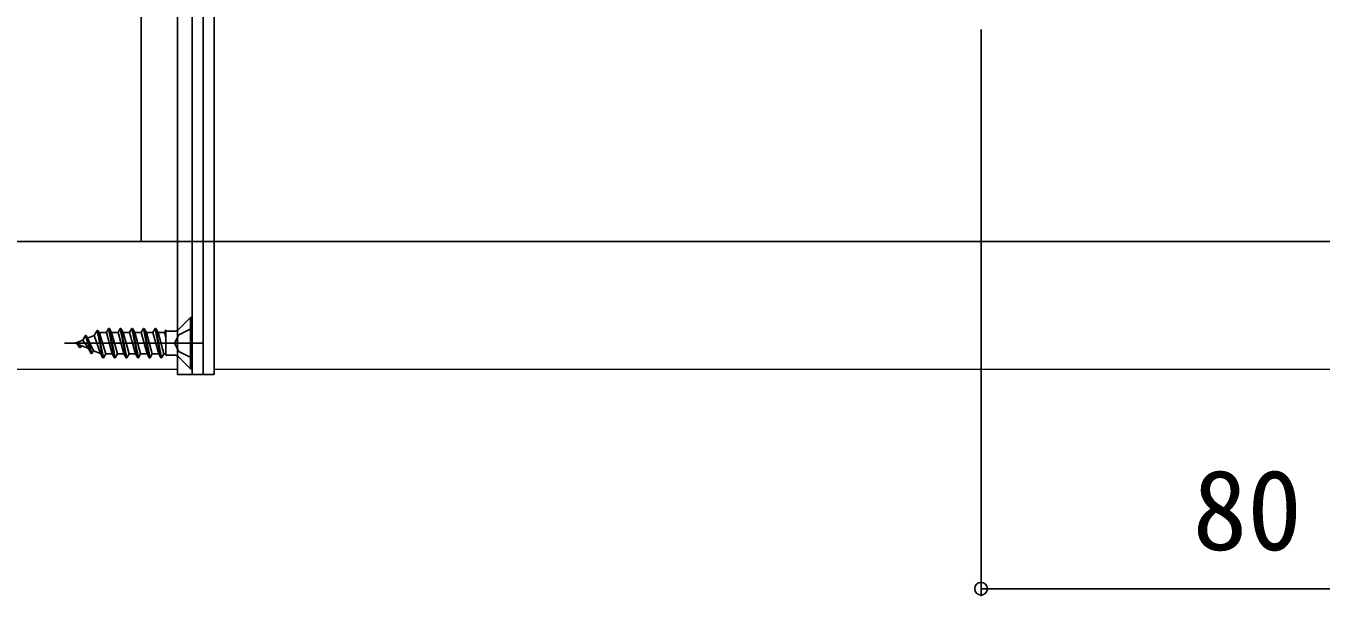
# Model space of a CAD drawing. Units: millimetres, scale not verified. Extents: x -875 to 875, y -1300 to 1293.
# Drawn here: x -160.5 to 16.8, y -1034.9 to -956.9 of the extents above; entities that cross this region are included whole.
import ezdxf
from ezdxf.enums import TextEntityAlignment as Align

# ---------------------------------------------------------------- set-up
doc = ezdxf.new("R2010")
doc.units = ezdxf.units.MM
doc.header["$LTSCALE"] = 8
doc.layers.add('0-5_YKK_12', color=2, linetype='Continuous', lineweight=18)
for name, color, linetype in [('0-6_YKK_13', 4, 'Continuous'), ('0-8_YKK_D', 6, 'Continuous'), ('0-A_YSS_K', 3, 'Continuous')]:
    doc.layers.add(name, color=color, linetype=linetype)
doc.styles.add('ＭＳ ゴシック', font='')
doc.styles.get('ＭＳ ゴシック').set_extended_font_data('MS Gothic')

msp = doc.modelspace()

# ---------------------------------------------------------------- linework, layer by layer
at = {"layer": '0-5_YKK_12'}
for p, q in [((-139.743, -803.853), (-139.743, -1003.853)), ((-134.743, -803.853), (-134.743, -1003.853)), ((-139.743, -1003.853), (-314.743, -1003.853)), ((675.257, -1003.853), (-134.743, -1003.853))]:
    msp.add_line(p, q, dxfattribs=at)
at = {"layer": '0-6_YKK_13'}
for p, q in [((-136.243, -803.153), (-136.243, -1004.553)), ((-134.743, -803.153), (-134.743, -1004.553)), ((-149.481, -998.778), (-149.178, -998.253)), ((-149.178, -998.253), (-148.383, -1002.253)), ((-149.078, -998.253), (-149.178, -998.253)), ((-148.775, -998.778), (-149.078, -998.253)), ((-148.283, -1002.253), (-149.078, -998.253)), ((-147.891, -998.778), (-147.588, -998.253)), ((-147.488, -998.253), (-147.588, -998.253)), ((-146.793, -1002.253), (-147.588, -998.253)), ((-147.185, -998.778), (-147.488, -998.253)), ((-147.488, -998.253), (-146.693, -1002.253)), ((-146.301, -998.778), (-145.998, -998.253)), ((-145.898, -998.253), (-145.998, -998.253)), ((-145.203, -1002.253), (-145.998, -998.253)), ((-145.595, -998.778), (-145.898, -998.253)), ((-145.898, -998.253), (-145.103, -1002.253)), ((-144.711, -998.778), (-144.408, -998.253)), ((-143.613, -1002.253), (-144.408, -998.253)), ((-144.308, -998.253), (-144.408, -998.253)), ((-144.005, -998.778), (-144.308, -998.253)), ((-144.308, -998.253), (-143.513, -1002.253)), ((-143.121, -998.778), (-142.818, -998.253)), ((-142.023, -1002.253), (-142.818, -998.253)), ((-142.718, -998.253), (-142.818, -998.253)), ((-142.415, -998.778), (-142.718, -998.253)), ((-142.718, -998.253), (-141.923, -1002.253)), ((-137.743, -998.203), (-139.558, -999.108)), ((-137.993, -1003.753), (-137.993, -996.753)), ((-137.743, -1003.753), (-137.743, -996.753)), ((-153.743, -1000.253), (-152.719, -999.829)), ((-152.719, -999.829), (-152.358, -999.203)), ((-151.94, -1001), (-152.719, -999.829)), ((-152.258, -999.203), (-152.358, -999.203)), ((-152.055, -999.554), (-152.258, -999.203)), ((-151.463, -1001.653), (-152.258, -999.203)), ((-152.055, -999.554), (-151.161, -999.183)), ((-151.251, -1001.285), (-152.055, -999.554)), ((-151.161, -999.183), (-150.768, -998.503)), ((-150.306, -1001.677), (-151.161, -999.183)), ((-149.973, -1002.253), (-150.768, -998.503)), ((-150.668, -998.503), (-150.768, -998.503)), ((-149.873, -1002.253), (-150.668, -998.503)), ((-150.446, -998.887), (-150.668, -998.503)), ((-150.446, -998.887), (-150.182, -998.778)), ((-150.446, -998.887), (-149.57, -1001.728)), ((-149.481, -998.778), (-150.182, -998.778)), ((-148.686, -1001.728), (-149.481, -998.778)), ((-148.775, -998.778), (-147.98, -1001.728)), ((-147.891, -998.778), (-148.775, -998.778)), ((-147.096, -1001.728), (-147.891, -998.778)), ((-147.185, -998.778), (-146.39, -1001.728)), ((-146.301, -998.778), (-147.185, -998.778)), ((-145.506, -1001.728), (-146.301, -998.778)), ((-144.711, -998.778), (-145.595, -998.778)), ((-145.595, -998.778), (-144.8, -1001.728)), ((-143.916, -1001.728), (-144.711, -998.778)), ((-144.005, -998.778), (-143.21, -1001.728)), ((-143.121, -998.778), (-144.005, -998.778)), ((-142.326, -1001.728), (-143.121, -998.778)), ((-142.415, -998.778), (-141.62, -1001.728)), ((-141.531, -998.778), (-142.415, -998.778)), ((-141.531, -998.778), (-141.331, -998.43)), ((-141.331, -999.522), (-141.531, -998.778)), ((-141.331, -998.43), (-141.331, -1001.888)), ((-140.189, -998.618), (-141.331, -998.618)), ((-139.558, -999.108), (-140.167, -1000.253)), ((-139.743, -998.503), (-139.743, -1002.003)), ((-136.243, -1000.253), (-155.238, -1000.253)), ((-153.743, -1000.253), (-151.94, -1001)), ((-153.153, -1000.853), (-153.423, -1000.385)), ((-153.053, -1000.853), (-153.153, -1000.853)), ((-153.053, -1000.853), (-152.907, -1000.599)), ((-151.563, -1001.653), (-151.94, -1001)), ((-151.463, -1001.653), (-151.251, -1001.285)), ((-151.251, -1001.285), (-150.306, -1001.677)), ((-149.973, -1002.253), (-150.306, -1001.677)), ((-149.873, -1002.253), (-149.57, -1001.728)), ((-148.686, -1001.728), (-149.57, -1001.728)), ((-148.383, -1002.253), (-148.686, -1001.728)), ((-148.283, -1002.253), (-147.98, -1001.728)), ((-147.096, -1001.728), (-147.98, -1001.728)), ((-146.793, -1002.253), (-147.096, -1001.728)), ((-146.693, -1002.253), (-146.39, -1001.728)), ((-145.506, -1001.728), (-146.39, -1001.728)), ((-145.203, -1002.253), (-145.506, -1001.728)), ((-145.103, -1002.253), (-144.8, -1001.728)), ((-144.8, -1001.728), (-143.916, -1001.728)), ((-143.613, -1002.253), (-143.916, -1001.728)), ((-143.513, -1002.253), (-143.21, -1001.728)), ((-143.21, -1001.728), (-142.326, -1001.728)), ((-142.023, -1002.253), (-142.326, -1001.728)), ((-141.923, -1002.253), (-141.62, -1001.728)), ((-141.62, -1001.728), (-141.331, -1001.728)), ((-149.873, -1002.253), (-149.973, -1002.253)), ((-148.283, -1002.253), (-148.383, -1002.253)), ((-146.693, -1002.253), (-146.793, -1002.253)), ((-145.103, -1002.253), (-145.203, -1002.253)), ((-143.513, -1002.253), (-143.613, -1002.253)), ((-141.923, -1002.253), (-142.023, -1002.253)), ((-140.189, -1001.888), (-141.331, -1001.888)), ((-137.993, -1003.753), (-139.624, -1002.122)), ((-138.243, -1004.553), (-134.743, -1004.553)), ((-137.743, -1003.753), (-137.993, -1003.753))]:
    msp.add_line(p, q, dxfattribs=at)
msp.add_lwpolyline([(-139.743, -1004.553), (-137.743, -1004.553), (-137.743, -803.153), (-139.743, -803.153)], close=True, dxfattribs=at)
for points in [[(-137.743, -996.753), (-137.993, -996.753), (-139.624, -998.384)], [(-151.463, -1001.653), (-151.563, -1001.653), (-152.358, -999.203)], [(-137.743, -1002.303), (-139.558, -1001.398), (-140.167, -1000.253)]]:
    msp.add_lwpolyline(points, dxfattribs=at)
for centre, start, end in [((-140.189, -997.818), 270, 315), ((-140.189, -1002.688), 45, 90)]:
    msp.add_arc(centre, 0.8, start, end, dxfattribs=at)
at = {"layer": '0-8_YKK_D'}
for p, q in [((-29.743, -957.353), (-29.743, -1034.853)), ((50.257, -1033.853), (-29.743, -1033.853))]:
    msp.add_line(p, q, dxfattribs=at)
msp.add_circle((-29.743, -1033.853), 0.875, dxfattribs=at)
at = {"layer": '0-A_YSS_K'}
for p, q in [((-144.743, -821.353), (-144.743, -986.353)), ((-144.743, -986.353), (-314.743, -986.353)), ((-144.743, -986.353), (690.257, -986.353))]:
    msp.add_line(p, q, dxfattribs=at)

# ---------------------------------------------------------------- texts
at = {"layer": '0-8_YKK_D', "style": 'ＭＳ ゴシック'}
msp.add_text('80', height=11, dxfattribs=at).set_placement((-0.78, -1031.853), align=Align.BOTTOM_LEFT)

doc.saveas('drawing.dxf')
